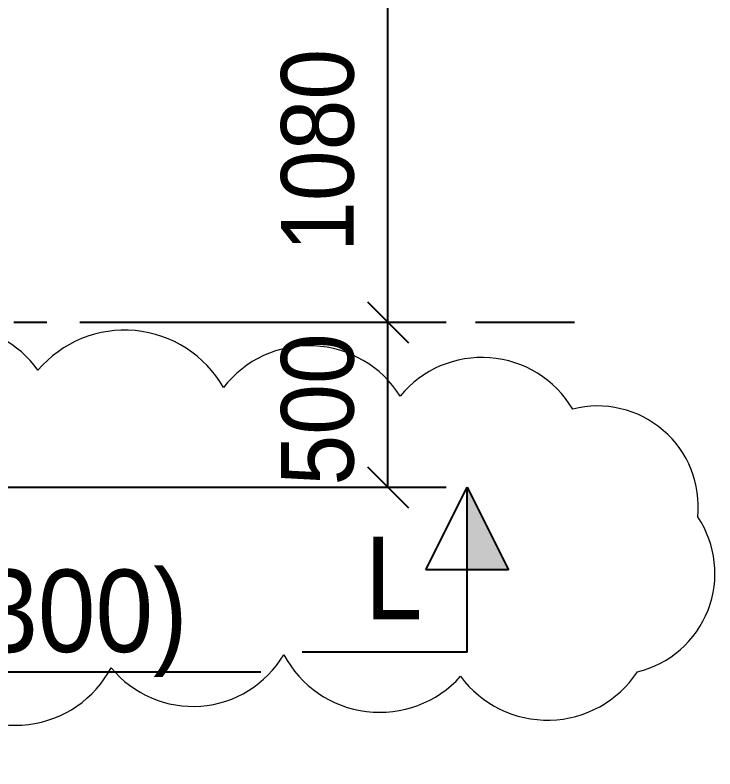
# Model space of a CAD drawing. Header units: millimetres. Extents: x 0 to 594, y 0 to 420.
# Drawn here: x 244.24 to 265.45, y 60.53 to 83.38 of the extents above; entities that cross this region are included whole.
import ezdxf

# ---------------------------------------------------------------- set-up
doc = ezdxf.new("R2010")
doc.units = ezdxf.units.MM
doc.header["$MEASUREMENT"] = 0
doc.linetypes.add('XKITLINE00', pattern=[0])
doc.linetypes.add('XKITLINE03', pattern=[6, 3, -1, 1, -1])
for name, color, linetype in [('cut', 7, 'Continuous'), ('dimension', 7, 'Continuous'), ('grid', 7, 'Continuous'), ('text', 7, 'Continuous')]:
    doc.layers.add(name, color=color, linetype=linetype)
doc.styles.add('STYLE_1', font='ARIAL.TTF', dxfattribs={"height": 0.2})
doc.styles.add('STYLE_2', font='ARIAL.TTF', dxfattribs={"height": 0.2})

# ---------------------------------------------------------------- blocks, each defined once
blk = doc.blocks.new('*D1160')
at = {"layer": 'cut', "color": 1, "linetype": 'XKITLINE00'}
for p, q in [((283.13, 1205.721), (284.38, 1208.221)), ((284.38, 1208.221), (285.63, 1205.721)), ((284.38, 1203.221), (284.38, 1208.221)), ((285.63, 1205.721), (283.13, 1205.721)), ((284.38, 1203.221), (279.38, 1203.221))]:
    blk.add_line(p, q, dxfattribs=at)
at = {"layer": 'cut', "color": 1}
blk.add_solid([(284.38, 1205.721), (284.38, 1208.221), (284.38, 1205.721), (285.63, 1205.721)], dxfattribs=at)
at = {"layer": 'cut', "color": 3, "style": 'STYLE_1', "width": 0.9}
blk.add_text('L', height=2.5, dxfattribs=at).set_placement((281.275, 1204.221))
blk = doc.blocks.new('*D1166')
at = {"layer": 'grid', "color": 4, "linetype": 'XKITLINE03'}
blk.add_line((170.635, 1213.221), (288.503, 1213.221), dxfattribs=at)
blk = doc.blocks.new('*D1263')
at = {"layer": 'dimension', "color": 1, "linetype": 'XKITLINE00'}
for p, q in [((281.355, 1213.843), (282.6, 1212.599)), ((274.135, 1213.221), (283.738, 1213.221)), ((281.978, 1208.221), (281.978, 1213.221)), ((281.355, 1208.843), (282.6, 1207.599)), ((254.107, 1208.221), (283.738, 1208.221))]:
    blk.add_line(p, q, dxfattribs=at)
at = {"layer": 'dimension', "color": 1, "style": 'STYLE_1', "width": 0.9}
blk.add_text('500', height=2.2, rotation=90.0002, dxfattribs=at).set_placement((280.938, 1208.273))
blk = doc.blocks.new('*D1264')
at = {"layer": 'dimension', "color": 1, "linetype": 'XKITLINE00'}
for p, q in [((281.355, 1224.643), (282.6, 1223.399)), ((260.818, 1224.021), (283.738, 1224.021)), ((281.978, 1213.221), (281.978, 1224.021)), ((281.355, 1213.843), (282.6, 1212.599)), ((274.135, 1213.221), (283.738, 1213.221))]:
    blk.add_line(p, q, dxfattribs=at)
at = {"layer": 'dimension', "color": 1, "style": 'STYLE_1', "width": 0.9}
blk.add_text('1080', height=2.2, rotation=90.0002, dxfattribs=at).set_placement((280.938, 1215.357))
blk = doc.blocks.new('*D1363')
at = {"layer": 'text', "color": 1, "linetype": 'XKITLINE00'}
for p, q in [((264.241, 1211.377), (266.923, 1202.624)), ((266.923, 1202.624), (278.121, 1202.624)), ((266.923, 1202.624), (266.923, 1202.624))]:
    blk.add_line(p, q, dxfattribs=at)
at = {"layer": 'text', "color": 1}
blk.add_solid([(264.241, 1211.377), (265.451, 1209.134), (264.241, 1211.377), (264.495, 1208.841)], dxfattribs=at)
at = {"layer": 'text', "color": 1, "style": 'STYLE_2', "width": 0.9}
blk.add_text('(-300)', height=2.5, dxfattribs=at).set_placement((267.523, 1203.224))

msp = doc.modelspace()

# ---------------------------------------------------------------- linework, layer by layer
at = {"color": 6, "linetype": 'Continuous', "lineweight": 0, "flags": 128}
msp.add_lwpolyline([(220.092, 61.902, 0.520567), (225.844, 62.163, 0.520567), (231.205, 62.294, 0.520567), (236.434, 62.816, 0.520567), (241.795, 62.947, 0.520567), (247.155, 63.6, 0.520567), (252.385, 63.992, 0.520567), (257.745, 63.339, 0.520567), (263.105, 63.47, 0.520567), (264.936, 68.173, 0.520567), (261.144, 71.439, 0.520567), (255.915, 71.831, 0.520567), (250.554, 72.093, 0.520567), (244.932, 72.615, 0.520567), (239.834, 72.615, 0.520567), (234.342, 71.962, 0.520567), (228.982, 71.57, 0.520567), (223.23, 70.917, 0.520567), (218, 70.655, 0.520567)], format="xyb", dxfattribs=at)

# ---------------------------------------------------------------- block references
at = {"layer": 'cut'}
msp.add_blockref('*D1160', (-26.435, -1139.151), dxfattribs=at)
at = {"layer": 'dimension'}
for name in ['*D1264', '*D1263']:
    msp.add_blockref(name, (-26.435, -1139.151), dxfattribs=at)
at = {"layer": 'grid'}
msp.add_blockref('*D1166', (-26.435, -1139.151), dxfattribs=at)
at = {"layer": 'text'}
msp.add_blockref('*D1363', (-26.435, -1139.151), dxfattribs=at)

doc.saveas('drawing.dxf')
